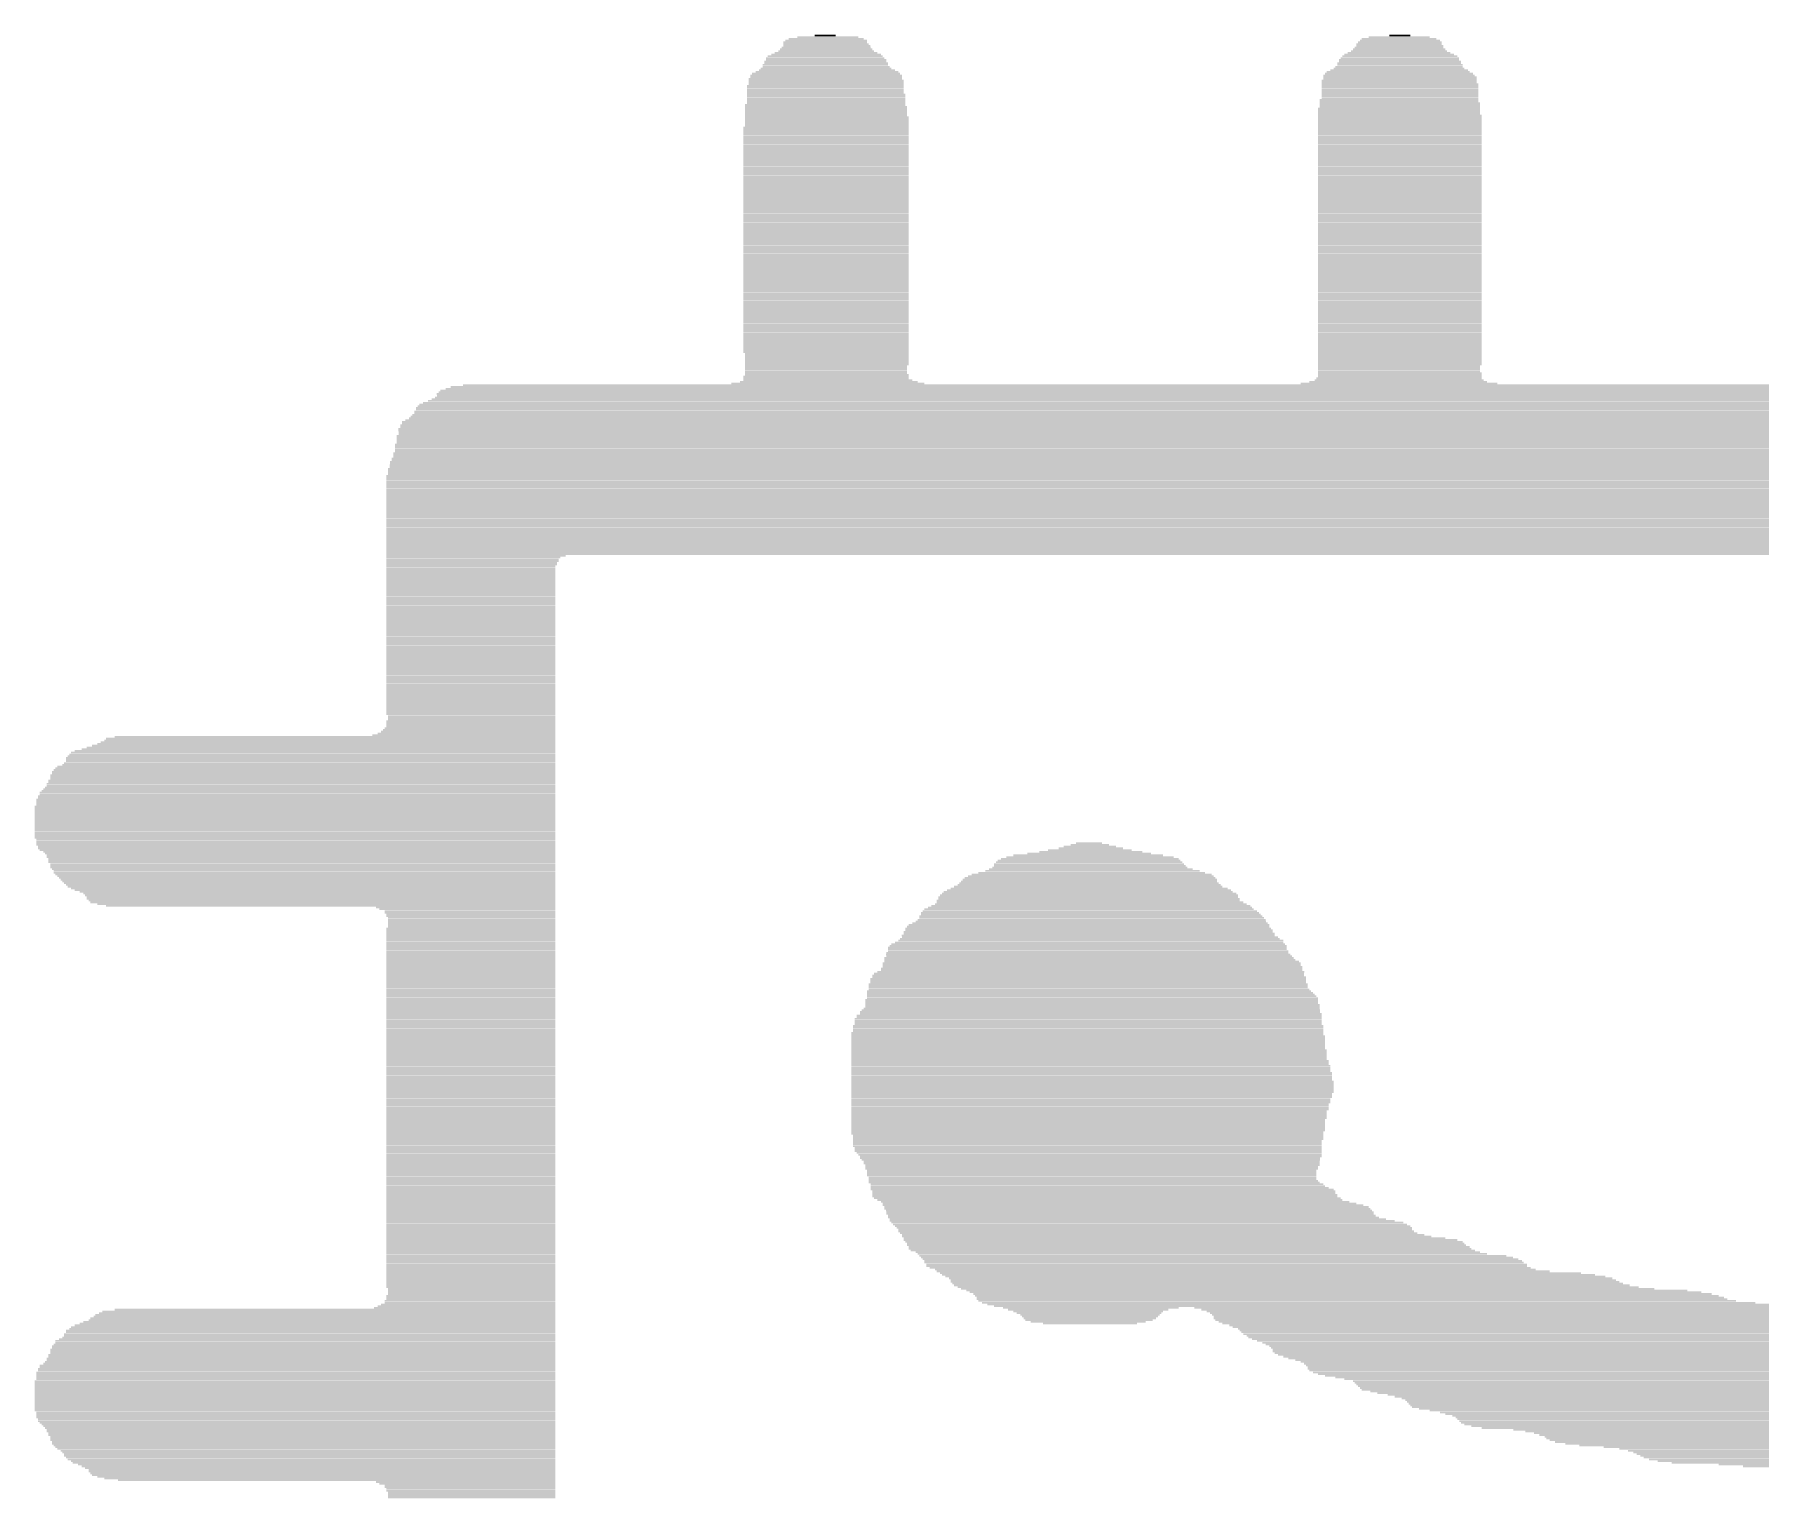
# Model space of a CAD drawing. Extents: x -10.8 to 30.8, y -20.2 to 41.7.
# Drawn here: x 20.263 to 22.78, y 27.327 to 29.463 of the extents above; entities that cross this region are included whole.
import ezdxf

# ---------------------------------------------------------------- set-up
doc = ezdxf.new("R2010")
doc.units = 0
doc.layers.add('21', color=253, linetype='CONTINUOUS')

# ---------------------------------------------------------------- blocks, each defined once
blk = doc.blocks.new('RECT')
blk.add_solid([(-0.5, -0.5), (0.5, -0.5), (-0.5, 0.5), (0.5, 0.5)])

msp = doc.modelspace()

# ---------------------------------------------------------------- block references
at = {"layer": '21', "yscale": 0.0025}
for p, xscale in [((21.416, 29.4513), 0.1219), ((21.4173, 29.4538), 0.1194), ((21.4173, 29.4564), 0.1092), ((21.4198, 29.4589), 0.0889), ((21.416, 29.4615), 0.0305), ((22.2542, 29.4513), 0.1219), ((22.2542, 29.4538), 0.1168), ((22.2529, 29.4564), 0.1092), ((22.2529, 29.4589), 0.0889), ((22.2542, 29.4615), 0.0305), ((21.416, 29.4284), 0.1727), ((21.4173, 29.4259), 0.1753), ((21.416, 29.431), 0.1676), ((21.4173, 29.4335), 0.16), ((21.4173, 29.4361), 0.1499), ((21.4173, 29.4386), 0.1397), ((21.4173, 29.4411), 0.1346), ((21.4173, 29.4437), 0.1295), ((21.4185, 29.4462), 0.127), ((21.4173, 29.4488), 0.1245), ((22.2529, 29.4259), 0.1753), ((22.2542, 29.4284), 0.1727), ((22.2542, 29.431), 0.1676), ((22.2529, 29.4335), 0.16), ((22.2529, 29.4361), 0.1499), ((22.2529, 29.4386), 0.1397), ((22.2529, 29.4411), 0.1346), ((22.2529, 29.4437), 0.1295), ((22.2529, 29.4488), 0.1245), ((22.2542, 29.4462), 0.127), ((21.4173, 29.403), 0.221), ((21.4173, 29.4005), 0.221), ((21.4173, 29.4056), 0.2159), ((21.4185, 29.4081), 0.2083), ((21.4185, 29.4107), 0.1981), ((21.4173, 29.4132), 0.1905), ((21.416, 29.4183), 0.1829), ((21.4173, 29.4157), 0.1854), ((21.416, 29.4234), 0.1778), ((21.4173, 29.4208), 0.1803), ((22.2529, 29.403), 0.221), ((22.2542, 29.4005), 0.2235), ((22.2529, 29.4056), 0.2159), ((22.2517, 29.4081), 0.2083), ((22.2529, 29.4107), 0.2007), ((22.2529, 29.4132), 0.1905), ((22.2529, 29.4157), 0.1854), ((22.2529, 29.4208), 0.1803), ((22.2542, 29.4183), 0.1829), ((22.2542, 29.4234), 0.1778), ((21.416, 29.3878), 0.2286), ((21.416, 29.3853), 0.2286), ((21.416, 29.3827), 0.2286), ((21.416, 29.3802), 0.2286), ((21.416, 29.3776), 0.2286), ((21.4173, 29.3751), 0.2311), ((21.416, 29.398), 0.2235), ((21.4173, 29.3954), 0.2261), ((21.4173, 29.3929), 0.2261), ((21.4173, 29.3903), 0.2261), ((22.2529, 29.3954), 0.2261), ((22.2529, 29.3929), 0.2261), ((22.2542, 29.3903), 0.2286), ((22.2542, 29.3878), 0.2286), ((22.2542, 29.3853), 0.2286), ((22.2542, 29.3827), 0.2286), ((22.2542, 29.3802), 0.2286), ((22.2542, 29.3776), 0.2286), ((22.2542, 29.3751), 0.2286), ((22.2542, 29.398), 0.2235), ((21.416, 29.3599), 0.2337), ((21.4173, 29.3573), 0.2362), ((21.4173, 29.3548), 0.2362), ((21.4173, 29.3522), 0.2362), ((21.4173, 29.3497), 0.2362), ((21.4173, 29.3726), 0.2311), ((21.4173, 29.37), 0.2311), ((21.4173, 29.3675), 0.2311), ((21.4173, 29.3649), 0.2311), ((21.4173, 29.3624), 0.2311), ((22.2529, 29.3548), 0.2362), ((22.2529, 29.3522), 0.2362), ((22.2529, 29.3497), 0.2362), ((22.2529, 29.3675), 0.2311), ((22.2529, 29.3649), 0.2311), ((22.2542, 29.3624), 0.2337), ((22.2542, 29.3599), 0.2337), ((22.2542, 29.3573), 0.2337), ((22.2542, 29.3726), 0.2286), ((22.2542, 29.37), 0.2286), ((21.4173, 29.3268), 0.2413), ((21.4173, 29.3243), 0.2413), ((21.4185, 29.3421), 0.2388), ((21.4185, 29.3395), 0.2388), ((21.4185, 29.337), 0.2388), ((21.4185, 29.3345), 0.2388), ((21.4185, 29.3319), 0.2388), ((21.4185, 29.3294), 0.2388), ((21.4173, 29.3472), 0.2362), ((21.4173, 29.3446), 0.2362), ((22.2529, 29.3472), 0.2362), ((22.2542, 29.3446), 0.2388), ((22.2542, 29.3421), 0.2388), ((22.2542, 29.3395), 0.2388), ((22.2542, 29.337), 0.2388), ((22.2542, 29.3345), 0.2388), ((22.2542, 29.3319), 0.2388), ((22.2542, 29.3294), 0.2388), ((22.2542, 29.3268), 0.2388), ((22.2542, 29.3243), 0.2388), ((21.4173, 29.3218), 0.2413), ((21.4173, 29.3192), 0.2413), ((21.4173, 29.3167), 0.2413), ((21.4173, 29.3141), 0.2413), ((21.4173, 29.3116), 0.2413), ((21.4173, 29.3091), 0.2413), ((21.4173, 29.3065), 0.2413), ((21.4173, 29.304), 0.2413), ((21.4173, 29.3014), 0.2413), ((21.4173, 29.2989), 0.2413), ((22.2542, 29.3218), 0.2388), ((22.2542, 29.3192), 0.2388), ((22.2542, 29.3167), 0.2388), ((22.2542, 29.3141), 0.2388), ((22.2542, 29.3116), 0.2388), ((22.2542, 29.3091), 0.2388), ((22.2542, 29.3065), 0.2388), ((22.2542, 29.304), 0.2388), ((22.2542, 29.3014), 0.2388), ((22.2542, 29.2989), 0.2388), ((21.4173, 29.2964), 0.2413), ((21.4173, 29.2938), 0.2413), ((21.4173, 29.2913), 0.2413), ((21.4173, 29.2887), 0.2413), ((21.4173, 29.2862), 0.2413), ((21.4173, 29.2837), 0.2413), ((21.4173, 29.2811), 0.2413), ((21.4173, 29.2786), 0.2413), ((21.4173, 29.276), 0.2413), ((21.4173, 29.2735), 0.2413), ((22.2542, 29.2964), 0.2388), ((22.2542, 29.2938), 0.2388), ((22.2542, 29.2913), 0.2388), ((22.2542, 29.2887), 0.2388), ((22.2542, 29.2862), 0.2388), ((22.2542, 29.2837), 0.2388), ((22.2542, 29.2811), 0.2388), ((22.2542, 29.2786), 0.2388), ((22.2542, 29.276), 0.2388), ((22.2542, 29.2735), 0.2388), ((21.4173, 29.271), 0.2413), ((21.4173, 29.2684), 0.2413), ((21.4173, 29.2659), 0.2413), ((21.4173, 29.2633), 0.2413), ((21.4173, 29.2608), 0.2413), ((21.4173, 29.2583), 0.2413), ((21.4173, 29.2557), 0.2413), ((21.4173, 29.2532), 0.2413), ((21.4173, 29.2506), 0.2413), ((21.4173, 29.2481), 0.2413), ((22.2542, 29.271), 0.2388), ((22.2542, 29.2684), 0.2388), ((22.2542, 29.2659), 0.2388), ((22.2542, 29.2633), 0.2388), ((22.2542, 29.2608), 0.2388), ((22.2542, 29.2583), 0.2388), ((22.2542, 29.2557), 0.2388), ((22.2542, 29.2532), 0.2388), ((22.2542, 29.2506), 0.2388), ((22.2542, 29.2481), 0.2388), ((21.4173, 29.2456), 0.2413), ((21.4173, 29.243), 0.2413), ((21.4173, 29.2405), 0.2413), ((21.4173, 29.2379), 0.2413), ((21.4173, 29.2354), 0.2413), ((21.4173, 29.2329), 0.2413), ((21.4173, 29.2303), 0.2413), ((21.4173, 29.2278), 0.2413), ((21.4173, 29.2252), 0.2413), ((22.2542, 29.2456), 0.2388), ((22.2542, 29.243), 0.2388), ((22.2542, 29.2405), 0.2388), ((22.2542, 29.2379), 0.2388), ((22.2542, 29.2354), 0.2388), ((22.2542, 29.2329), 0.2388), ((22.2542, 29.2303), 0.2388), ((22.2542, 29.2278), 0.2388), ((22.2542, 29.2252), 0.2388), ((21.4173, 29.2227), 0.2413), ((21.4173, 29.2202), 0.2413), ((21.4173, 29.2176), 0.2413), ((21.4173, 29.2151), 0.2413), ((21.4173, 29.2125), 0.2413), ((21.4173, 29.21), 0.2413), ((21.4173, 29.2075), 0.2413), ((21.4173, 29.2049), 0.2413), ((21.4173, 29.2024), 0.2413), ((21.4173, 29.1998), 0.2413), ((22.2542, 29.2227), 0.2388), ((22.2542, 29.2202), 0.2388), ((22.2542, 29.2176), 0.2388), ((22.2542, 29.2151), 0.2388), ((22.2542, 29.2125), 0.2388), ((22.2542, 29.21), 0.2388), ((22.2542, 29.2075), 0.2388), ((22.2542, 29.2049), 0.2388), ((22.2542, 29.2024), 0.2388), ((22.2542, 29.1998), 0.2388), ((21.4173, 29.1973), 0.2413), ((21.4173, 29.1948), 0.2413), ((21.4173, 29.1922), 0.2413), ((21.4173, 29.1897), 0.2413), ((21.4173, 29.1871), 0.2413), ((21.4173, 29.1846), 0.2413), ((21.4173, 29.1821), 0.2413), ((21.4173, 29.1795), 0.2413), ((21.4173, 29.177), 0.2413), ((21.4173, 29.1744), 0.2413), ((22.2542, 29.1973), 0.2388), ((22.2542, 29.1948), 0.2388), ((22.2542, 29.1922), 0.2388), ((22.2542, 29.1897), 0.2388), ((22.2542, 29.1871), 0.2388), ((22.2542, 29.1846), 0.2388), ((22.2542, 29.1821), 0.2388), ((22.2542, 29.1795), 0.2388), ((22.2542, 29.177), 0.2388), ((22.2542, 29.1744), 0.2388), ((21.4173, 29.1719), 0.2413), ((21.4173, 29.1694), 0.2413), ((21.4173, 29.1668), 0.2413), ((21.4173, 29.1643), 0.2413), ((21.4173, 29.1617), 0.2413), ((21.4173, 29.1592), 0.2413), ((21.4173, 29.1567), 0.2413), ((21.4173, 29.1541), 0.2413), ((21.4173, 29.1516), 0.2413), ((21.4173, 29.149), 0.2413), ((22.2542, 29.1719), 0.2388), ((22.2542, 29.1694), 0.2388), ((22.2542, 29.1668), 0.2388), ((22.2542, 29.1643), 0.2388), ((22.2542, 29.1617), 0.2388), ((22.2542, 29.1592), 0.2388), ((22.2542, 29.1567), 0.2388), ((22.2542, 29.1541), 0.2388), ((22.2542, 29.1516), 0.2388), ((22.2542, 29.149), 0.2388), ((21.4173, 29.1465), 0.2413), ((21.4173, 29.144), 0.2413), ((21.4173, 29.1414), 0.2413), ((21.4173, 29.1389), 0.2413), ((21.4173, 29.1363), 0.2413), ((21.4173, 29.1338), 0.2413), ((21.4173, 29.1313), 0.2413), ((21.4173, 29.1287), 0.2413), ((21.4173, 29.1262), 0.2413), ((21.4173, 29.1236), 0.2413), ((22.2542, 29.1465), 0.2388), ((22.2542, 29.144), 0.2388), ((22.2542, 29.1414), 0.2388), ((22.2542, 29.1389), 0.2388), ((22.2542, 29.1363), 0.2388), ((22.2542, 29.1338), 0.2388), ((22.2542, 29.1313), 0.2388), ((22.2542, 29.1287), 0.2388), ((22.2542, 29.1262), 0.2388), ((22.2542, 29.1236), 0.2388), ((21.4173, 29.1211), 0.2413), ((21.4173, 29.1186), 0.2413), ((21.4173, 29.116), 0.2413), ((21.4173, 29.1135), 0.2413), ((21.4173, 29.1109), 0.2413), ((21.4173, 29.1084), 0.2413), ((21.4173, 29.1059), 0.2413), ((21.4173, 29.1033), 0.2413), ((21.4173, 29.1008), 0.2413), ((21.4173, 29.0982), 0.2413), ((22.2542, 29.1211), 0.2388), ((22.2542, 29.1186), 0.2388), ((22.2542, 29.116), 0.2388), ((22.2542, 29.1135), 0.2388), ((22.2542, 29.1109), 0.2388), ((22.2542, 29.1084), 0.2388), ((22.2542, 29.1059), 0.2388), ((22.2542, 29.1033), 0.2388), ((22.2542, 29.1008), 0.2388), ((22.2542, 29.0982), 0.2388), ((21.4173, 29.0957), 0.2413), ((21.4173, 29.0932), 0.2413), ((21.4173, 29.0906), 0.2413), ((21.4173, 29.0881), 0.2413), ((21.4173, 29.0855), 0.2413), ((21.4173, 29.083), 0.2413), ((21.4173, 29.0805), 0.2413), ((21.4173, 29.0779), 0.2413), ((21.4173, 29.0754), 0.2413), ((21.4173, 29.0728), 0.2413), ((22.2542, 29.0957), 0.2388), ((22.2542, 29.0932), 0.2388), ((22.2542, 29.0906), 0.2388), ((22.2542, 29.0881), 0.2388), ((22.2542, 29.0855), 0.2388), ((22.2542, 29.083), 0.2388), ((22.2542, 29.0805), 0.2388), ((22.2542, 29.0779), 0.2388), ((22.2542, 29.0754), 0.2388), ((22.2542, 29.0728), 0.2388), ((21.4173, 29.0703), 0.2413), ((21.4173, 29.0678), 0.2413), ((21.4173, 29.0652), 0.2413), ((21.4173, 29.0627), 0.2413), ((21.4173, 29.0601), 0.2413), ((21.4173, 29.0576), 0.2413), ((21.4173, 29.0551), 0.2413), ((21.4173, 29.0525), 0.2413), ((21.4173, 29.05), 0.2413), ((21.4173, 29.0474), 0.2413), ((22.2542, 29.0703), 0.2388), ((22.2542, 29.0678), 0.2388), ((22.2542, 29.0652), 0.2388), ((22.2542, 29.0627), 0.2388), ((22.2542, 29.0601), 0.2388), ((22.2542, 29.0576), 0.2388), ((22.2542, 29.0551), 0.2388), ((22.2542, 29.0525), 0.2388), ((22.2542, 29.05), 0.2388), ((22.2542, 29.0474), 0.2388), ((21.4173, 29.0449), 0.2413), ((21.4173, 29.0424), 0.2413), ((21.4173, 29.0398), 0.2413), ((21.4173, 29.0373), 0.2413), ((21.4173, 29.0347), 0.2413), ((21.4173, 29.0322), 0.2413), ((21.4173, 29.0297), 0.2413), ((21.4173, 29.0271), 0.2413), ((21.4173, 29.0246), 0.2413), ((21.4173, 29.022), 0.2413), ((22.2542, 29.0449), 0.2388), ((22.2542, 29.0424), 0.2388), ((22.2542, 29.0398), 0.2388), ((22.2542, 29.0373), 0.2388), ((22.2542, 29.0347), 0.2388), ((22.2542, 29.0322), 0.2388), ((22.2542, 29.0297), 0.2388), ((22.2542, 29.0271), 0.2388), ((22.2542, 29.0246), 0.2388), ((22.2542, 29.022), 0.2388), ((21.4173, 29.0195), 0.2413), ((21.4173, 29.017), 0.2413), ((21.4173, 29.0144), 0.2413), ((21.4173, 29.0119), 0.2413), ((21.4173, 29.0093), 0.2413), ((21.4173, 29.0068), 0.2413), ((21.4173, 29.0043), 0.2413), ((21.4173, 29.0017), 0.2413), ((21.4173, 28.9992), 0.2413), ((21.4185, 28.9966), 0.2388), ((22.2542, 29.0195), 0.2388), ((22.2542, 29.017), 0.2388), ((22.2542, 29.0144), 0.2388), ((22.2542, 29.0119), 0.2388), ((22.2542, 29.0093), 0.2388), ((22.2542, 29.0068), 0.2388), ((22.2542, 29.0043), 0.2388), ((22.2542, 29.0017), 0.2388), ((22.2542, 28.9992), 0.2388), ((22.2542, 28.9966), 0.2388), ((21.4185, 28.9941), 0.2388), ((21.4185, 28.9916), 0.2388), ((21.4185, 28.989), 0.2388), ((21.4185, 28.9865), 0.2388), ((21.4185, 28.9839), 0.2388), ((21.4185, 28.9814), 0.2388), ((21.4173, 28.9789), 0.2362), ((21.4173, 28.9763), 0.2362), ((21.4173, 28.9738), 0.2362), ((21.4173, 28.9712), 0.2362), ((22.2542, 28.9941), 0.2388), ((22.2542, 28.9916), 0.2388), ((22.2542, 28.989), 0.2388), ((22.2542, 28.9865), 0.2388), ((22.2542, 28.9839), 0.2388), ((22.2542, 28.9814), 0.2388), ((22.2529, 28.9789), 0.2362), ((22.2529, 28.9763), 0.2362), ((22.2529, 28.9738), 0.2362), ((22.2529, 28.9712), 0.2362), ((22.2529, 28.9484), 2.7661), ((22.2529, 28.9509), 2.7305), ((21.4198, 28.9535), 0.2819), ((21.4211, 28.956), 0.2591), ((21.4173, 28.9636), 0.2413), ((21.4173, 28.9611), 0.2413), ((21.4198, 28.9585), 0.2464), ((21.4185, 28.9662), 0.2388), ((21.4173, 28.9687), 0.2362), ((22.2529, 28.9535), 0.287), ((22.2517, 28.956), 0.2591), ((22.2529, 28.9585), 0.2464), ((22.2529, 28.9611), 0.2413), ((22.2542, 28.9687), 0.2388), ((22.2542, 28.9662), 0.2388), ((22.2542, 28.9636), 0.2388), ((22.2542, 28.923), 2.86), ((22.2542, 28.9255), 2.8499), ((22.2542, 28.9281), 2.8346), ((22.2542, 28.9306), 2.8245), ((22.2542, 28.9331), 2.8143), ((22.2529, 28.9382), 2.8067), ((22.2542, 28.9357), 2.8092), ((22.2529, 28.9408), 2.8016), ((22.2529, 28.9433), 2.7965), ((22.2542, 28.9458), 2.7838), ((22.2529, 28.8976), 2.9083), ((22.2529, 28.9001), 2.8981), ((22.2542, 28.9027), 2.8905), ((22.2529, 28.9052), 2.8829), ((22.2529, 28.9077), 2.8778), ((22.2529, 28.9128), 2.8727), ((22.2542, 28.9103), 2.8753), ((22.2529, 28.9179), 2.8677), ((22.2542, 28.9154), 2.8702), ((22.2542, 28.9204), 2.8651), ((22.2529, 28.8773), 2.9235), ((22.2529, 28.8747), 2.9235), ((22.2542, 28.8722), 2.9261), ((22.2529, 28.8874), 2.9185), ((22.2529, 28.8849), 2.9185), ((22.2542, 28.8823), 2.921), ((22.2542, 28.8798), 2.921), ((22.2542, 28.8925), 2.9159), ((22.2542, 28.89), 2.9159), ((22.2542, 28.895), 2.9108), ((22.2529, 28.8519), 2.9337), ((22.2529, 28.8493), 2.9337), ((22.2529, 28.8468), 2.9337), ((22.2529, 28.8646), 2.9286), ((22.2529, 28.862), 2.9286), ((22.2529, 28.8595), 2.9286), ((22.2529, 28.8569), 2.9286), ((22.2542, 28.8544), 2.9312), ((22.2542, 28.8696), 2.9261), ((22.2542, 28.8671), 2.9261), ((22.2529, 28.8214), 2.9489), ((22.2517, 28.829), 2.9464), ((22.2517, 28.8265), 2.9464), ((22.2517, 28.8239), 2.9464), ((22.2529, 28.8341), 2.9439), ((22.2529, 28.8315), 2.9439), ((22.2517, 28.8392), 2.9413), ((22.2517, 28.8366), 2.9413), ((22.2529, 28.8442), 2.9388), ((22.2529, 28.8417), 2.9388), ((22.2517, 28.8188), 2.9515), ((22.2517, 28.8163), 2.9515), ((22.2517, 28.8138), 2.9515), ((22.2517, 28.8112), 2.9515), ((22.2517, 28.8087), 2.9515), ((22.2517, 28.8061), 2.9515), ((22.2517, 28.8036), 2.9515), ((22.2517, 28.8011), 2.9515), ((22.2517, 28.7985), 2.9515), ((22.2517, 28.796), 2.9515), ((22.2517, 28.7934), 2.9515), ((22.2517, 28.7909), 2.9515), ((22.2517, 28.7884), 2.9515), ((22.2517, 28.7858), 2.9515), ((22.2517, 28.7833), 2.9515), ((22.2517, 28.7807), 2.9515), ((22.2517, 28.7782), 2.9515), ((22.2517, 28.7757), 2.9515), ((22.2517, 28.7731), 2.9515), ((22.2517, 28.7706), 2.9515), ((22.2517, 28.768), 2.9515), ((22.2517, 28.7655), 2.9515), ((22.2517, 28.763), 2.9515), ((22.2517, 28.7604), 2.9515), ((22.2517, 28.7579), 2.9515), ((22.2517, 28.7553), 2.9515), ((22.2517, 28.7528), 2.9515), ((22.2517, 28.7503), 2.9515), ((22.2517, 28.7477), 2.9515), ((22.2517, 28.7452), 2.9515), ((22.2517, 28.7426), 2.9515), ((22.2517, 28.7401), 2.9515), ((22.2517, 28.7376), 2.9515), ((22.2517, 28.735), 2.9515), ((22.2517, 28.7325), 2.9515), ((22.2517, 28.7299), 2.9515), ((22.2517, 28.7274), 2.9515), ((22.2517, 28.7249), 2.9515), ((22.2517, 28.7223), 2.9515), ((22.2517, 28.7198), 2.9515), ((22.2517, 28.7172), 2.9515), ((22.2517, 28.7147), 2.9515), ((22.2517, 28.7122), 2.9515), ((22.2517, 28.7096), 2.9515), ((22.2517, 28.7071), 2.9515), ((22.2517, 28.7045), 2.9515), ((20.9067, 28.702), 0.2616), ((20.9029, 28.6995), 0.254), ((20.9017, 28.6969), 0.2515), ((20.9017, 28.6944), 0.2515), ((20.8991, 28.6868), 0.2464), ((20.8991, 28.6842), 0.2464), ((20.8991, 28.6817), 0.2464), ((20.8991, 28.6791), 0.2464), ((20.8991, 28.6766), 0.2464), ((20.8991, 28.6741), 0.2464), ((20.8991, 28.6715), 0.2464), ((20.9004, 28.6918), 0.2489), ((20.9004, 28.6893), 0.2489), ((20.8991, 28.669), 0.2464), ((20.8991, 28.6664), 0.2464), ((20.8991, 28.6639), 0.2464), ((20.8991, 28.6614), 0.2464), ((20.8991, 28.6588), 0.2464), ((20.8991, 28.6563), 0.2464), ((20.8991, 28.6537), 0.2464), ((20.8991, 28.6512), 0.2464), ((20.8991, 28.6487), 0.2464), ((20.8991, 28.6461), 0.2464), ((20.8991, 28.6436), 0.2464), ((20.8991, 28.641), 0.2464), ((20.8991, 28.6385), 0.2464), ((20.8991, 28.636), 0.2464), ((20.8991, 28.6334), 0.2464), ((20.8991, 28.6309), 0.2464), ((20.8991, 28.6283), 0.2464), ((20.8991, 28.6258), 0.2464), ((20.8991, 28.6233), 0.2464), ((20.8991, 28.6207), 0.2464), ((20.8991, 28.6182), 0.2464), ((20.8991, 28.6156), 0.2464), ((20.8991, 28.6131), 0.2464), ((20.8991, 28.6106), 0.2464), ((20.8991, 28.608), 0.2464), ((20.8991, 28.6055), 0.2464), ((20.8991, 28.6029), 0.2464), ((20.8991, 28.6004), 0.2464), ((20.8991, 28.5979), 0.2464), ((20.8991, 28.5953), 0.2464), ((20.8991, 28.5928), 0.2464), ((20.8991, 28.5902), 0.2464), ((20.8991, 28.5877), 0.2464), ((20.8991, 28.5852), 0.2464), ((20.8991, 28.5826), 0.2464), ((20.8991, 28.5801), 0.2464), ((20.8991, 28.5775), 0.2464), ((20.8991, 28.575), 0.2464), ((20.8991, 28.5725), 0.2464), ((20.8991, 28.5699), 0.2464), ((20.8991, 28.5674), 0.2464), ((20.8991, 28.5648), 0.2464), ((20.8991, 28.5623), 0.2464), ((20.8991, 28.5598), 0.2464), ((20.8991, 28.5572), 0.2464), ((20.8991, 28.5547), 0.2464), ((20.8991, 28.5521), 0.2464), ((20.8991, 28.5496), 0.2464), ((20.8991, 28.5471), 0.2464), ((20.8991, 28.5445), 0.2464), ((20.8991, 28.542), 0.2464), ((20.8991, 28.5394), 0.2464), ((20.8991, 28.5369), 0.2464), ((20.8991, 28.5344), 0.2464), ((20.8991, 28.5318), 0.2464), ((20.8991, 28.5293), 0.2464), ((20.8991, 28.5267), 0.2464), ((20.8991, 28.5242), 0.2464), ((20.8991, 28.5217), 0.2464), ((20.8991, 28.5191), 0.2464), ((20.8991, 28.5166), 0.2464), ((20.8991, 28.514), 0.2464), ((20.8991, 28.5115), 0.2464), ((20.8991, 28.509), 0.2464), ((20.8991, 28.5064), 0.2464), ((20.8991, 28.5039), 0.2464), ((20.8991, 28.5013), 0.2464), ((20.8991, 28.4988), 0.2464), ((20.8991, 28.4963), 0.2464), ((20.8991, 28.4937), 0.2464), ((20.8991, 28.4912), 0.2464), ((20.8991, 28.4886), 0.2464), ((20.8991, 28.4861), 0.2464), ((20.8991, 28.4836), 0.2464), ((20.8991, 28.481), 0.2464), ((20.8991, 28.4785), 0.2464), ((20.8991, 28.4759), 0.2464), ((20.8991, 28.4734), 0.2464), ((20.8991, 28.4709), 0.2464), ((20.9004, 28.4683), 0.2438), ((20.8928, 28.4429), 0.2591), ((20.8953, 28.4455), 0.254), ((20.8966, 28.448), 0.2515), ((20.8979, 28.4505), 0.2489), ((20.8991, 28.4607), 0.2464), ((20.8991, 28.4582), 0.2464), ((20.8991, 28.4556), 0.2464), ((20.8991, 28.4531), 0.2464), ((20.9004, 28.4658), 0.2438), ((20.9004, 28.4632), 0.2438), ((20.6718, 28.4175), 0.701), ((20.6769, 28.4201), 0.6909), ((20.6807, 28.4226), 0.6833), ((20.6845, 28.4251), 0.6756), ((20.6883, 28.4277), 0.668), ((20.6908, 28.4302), 0.6629), ((20.6934, 28.4328), 0.6579), ((20.6946, 28.4353), 0.6553), ((20.701, 28.4378), 0.6426), ((20.889, 28.4404), 0.2667), ((20.6591, 28.3947), 0.7264), ((20.6629, 28.3972), 0.7188), ((20.6642, 28.3997), 0.7163), ((20.6654, 28.4074), 0.7137), ((20.6654, 28.4048), 0.7137), ((20.6654, 28.4023), 0.7137), ((20.6667, 28.4099), 0.7112), ((20.668, 28.4124), 0.7087), ((20.6693, 28.415), 0.7061), ((20.6515, 28.3693), 0.7417), ((20.6527, 28.3743), 0.7391), ((20.6527, 28.3718), 0.7391), ((20.654, 28.382), 0.7366), ((20.654, 28.3794), 0.7366), ((20.654, 28.3769), 0.7366), ((20.6553, 28.387), 0.7341), ((20.6553, 28.3845), 0.7341), ((20.6565, 28.3896), 0.7315), ((20.6578, 28.3921), 0.729), ((20.6439, 28.3464), 0.7569), ((20.6439, 28.3439), 0.7569), ((20.6451, 28.3515), 0.7544), ((20.6451, 28.3489), 0.7544), ((20.6464, 28.3566), 0.7518), ((20.6464, 28.354), 0.7518), ((20.6477, 28.3591), 0.7493), ((20.6489, 28.3616), 0.7468), ((20.6502, 28.3642), 0.7442), ((20.6515, 28.3667), 0.7417), ((20.6426, 28.3362), 0.7595), ((20.6426, 28.3337), 0.7595), ((20.6426, 28.3312), 0.7595), ((20.6426, 28.3286), 0.7595), ((20.6426, 28.3261), 0.7595), ((20.6426, 28.3235), 0.7595), ((20.6426, 28.321), 0.7595), ((20.6426, 28.3185), 0.7595), ((20.6439, 28.3413), 0.7569), ((20.6439, 28.3388), 0.7569), ((20.6426, 28.3159), 0.7595), ((20.6426, 28.3134), 0.7595), ((20.6426, 28.3108), 0.7595), ((20.6426, 28.3083), 0.7595), ((20.6426, 28.3058), 0.7595), ((20.6426, 28.3032), 0.7595), ((20.6426, 28.3007), 0.7595), ((20.6426, 28.2981), 0.7595), ((20.6426, 28.2956), 0.7595), ((20.6426, 28.2931), 0.7595), ((20.6426, 28.2905), 0.7595), ((20.6439, 28.288), 0.7569), ((20.6439, 28.2854), 0.7569), ((20.6439, 28.2829), 0.7569), ((20.6439, 28.2804), 0.7569), ((20.6451, 28.2778), 0.7544), ((20.6451, 28.2753), 0.7544), ((20.6464, 28.2727), 0.7518), ((20.6489, 28.2702), 0.7468), ((20.6502, 28.2677), 0.7442), ((21.8008, 28.2677), 0.1803), ((21.8034, 28.2702), 0.1499), ((21.8021, 28.2727), 0.1219), ((21.8034, 28.2753), 0.094), ((21.8021, 28.2778), 0.0762), ((21.8021, 28.2804), 0.0559), ((21.8008, 28.2829), 0.0381), ((20.6515, 28.2651), 0.7417), ((20.6515, 28.2626), 0.7417), ((20.6527, 28.26), 0.7391), ((20.6527, 28.2575), 0.7391), ((20.6527, 28.255), 0.7391), ((20.654, 28.2524), 0.7366), ((20.654, 28.2499), 0.7366), ((20.654, 28.2473), 0.7366), ((20.6553, 28.2448), 0.7341), ((20.6565, 28.2423), 0.7315), ((21.8059, 28.2423), 0.3124), ((21.8034, 28.2448), 0.2972), ((21.8021, 28.2473), 0.2845), ((21.8008, 28.2524), 0.2769), ((21.8021, 28.2499), 0.2794), ((21.8008, 28.255), 0.2718), ((21.8008, 28.2575), 0.2667), ((21.8021, 28.26), 0.2591), ((21.8021, 28.2626), 0.2438), ((21.7995, 28.2651), 0.2184), ((20.6565, 28.2397), 0.7315), ((20.6578, 28.2372), 0.729), ((20.6591, 28.2346), 0.7264), ((20.6604, 28.2321), 0.7239), ((20.6616, 28.2296), 0.7214), ((20.6629, 28.227), 0.7188), ((20.6642, 28.2245), 0.7163), ((20.6654, 28.2219), 0.7137), ((20.6667, 28.2194), 0.7112), ((20.6693, 28.2169), 0.7061), ((21.8008, 28.2169), 0.4039), ((21.7995, 28.2194), 0.3912), ((21.8008, 28.2219), 0.3835), ((21.8008, 28.2245), 0.3785), ((21.8008, 28.227), 0.3734), ((21.8021, 28.2296), 0.3708), ((21.8021, 28.2321), 0.3658), ((21.8034, 28.2346), 0.3581), ((21.8046, 28.2372), 0.3505), ((21.8046, 28.2397), 0.3302), ((20.6718, 28.2143), 0.701), ((20.6756, 28.2118), 0.6934), ((20.6781, 28.2092), 0.6883), ((20.6794, 28.2067), 0.6858), ((20.6807, 28.2042), 0.6833), ((20.6807, 28.2016), 0.6833), ((20.682, 28.1991), 0.6807), ((20.6832, 28.1965), 0.6782), ((20.6883, 28.194), 0.668), ((20.6946, 28.1915), 0.6553), ((21.8034, 28.1915), 0.4648), ((21.8034, 28.194), 0.4547), ((21.7995, 28.1991), 0.442), ((21.8021, 28.1965), 0.447), ((21.7995, 28.2042), 0.4369), ((21.8008, 28.2016), 0.4394), ((21.8008, 28.2067), 0.4343), ((21.8008, 28.2092), 0.4293), ((21.7995, 28.2118), 0.4216), ((21.8008, 28.2143), 0.414), ((20.8915, 28.1889), 0.2616), ((20.894, 28.1864), 0.2565), ((20.8979, 28.1838), 0.2489), ((20.8979, 28.1813), 0.2489), ((20.8991, 28.1788), 0.2464), ((20.8991, 28.1762), 0.2464), ((20.9004, 28.1737), 0.2438), ((20.9004, 28.1711), 0.2438), ((20.9004, 28.1686), 0.2438), ((20.9004, 28.1661), 0.2438), ((21.8021, 28.1661), 0.5182), ((21.8034, 28.1686), 0.5105), ((21.8046, 28.1711), 0.508), ((21.8034, 28.1762), 0.5004), ((21.8046, 28.1737), 0.5029), ((21.8021, 28.1813), 0.4928), ((21.8034, 28.1788), 0.4953), ((21.8021, 28.1838), 0.4877), ((21.8008, 28.1864), 0.4801), ((21.8021, 28.1889), 0.4724), ((20.8991, 28.1584), 0.2464), ((20.8991, 28.1559), 0.2464), ((20.8991, 28.1534), 0.2464), ((20.8991, 28.1508), 0.2464), ((20.8991, 28.1483), 0.2464), ((20.8991, 28.1457), 0.2464), ((20.8991, 28.1432), 0.2464), ((20.8991, 28.1407), 0.2464), ((20.9004, 28.1635), 0.2438), ((20.9004, 28.161), 0.2438), ((21.8034, 28.1407), 0.5613), ((21.8021, 28.1432), 0.5537), ((21.7995, 28.1483), 0.5436), ((21.8021, 28.1457), 0.5486), ((21.7995, 28.1534), 0.5385), ((21.8008, 28.1508), 0.541), ((21.7995, 28.1584), 0.5334), ((21.8008, 28.1559), 0.5359), ((21.7995, 28.161), 0.5283), ((21.8008, 28.1635), 0.5258), ((20.8991, 28.1381), 0.2464), ((20.8991, 28.1356), 0.2464), ((20.8991, 28.133), 0.2464), ((20.8991, 28.1305), 0.2464), ((20.8991, 28.128), 0.2464), ((20.8991, 28.1254), 0.2464), ((20.8991, 28.1229), 0.2464), ((20.8991, 28.1203), 0.2464), ((20.8991, 28.1178), 0.2464), ((21.7995, 28.1203), 0.5893), ((21.8008, 28.1178), 0.5918), ((21.7983, 28.1229), 0.5867), ((21.7995, 28.1254), 0.5842), ((21.7983, 28.1305), 0.5817), ((21.7983, 28.128), 0.5817), ((21.7995, 28.133), 0.5791), ((21.7995, 28.1356), 0.574), ((21.8008, 28.1381), 0.5664), ((20.8991, 28.1153), 0.2464), ((20.8991, 28.1127), 0.2464), ((20.8991, 28.1102), 0.2464), ((20.8991, 28.1076), 0.2464), ((20.8991, 28.1051), 0.2464), ((20.8991, 28.1026), 0.2464), ((20.8991, 28.1), 0.2464), ((20.8991, 28.0975), 0.2464), ((20.8991, 28.0949), 0.2464), ((20.8991, 28.0924), 0.2464), ((21.8008, 28.0924), 0.6274), ((21.8034, 28.0949), 0.6223), ((21.8046, 28.1), 0.6147), ((21.8046, 28.0975), 0.6147), ((21.8046, 28.1076), 0.6096), ((21.8046, 28.1051), 0.6096), ((21.8059, 28.1026), 0.6121), ((21.8008, 28.1153), 0.5969), ((21.8046, 28.1102), 0.6045), ((21.8021, 28.1127), 0.5994), ((20.8991, 28.0899), 0.2464), ((20.8991, 28.0873), 0.2464), ((20.8991, 28.0848), 0.2464), ((20.8991, 28.0822), 0.2464), ((20.8991, 28.0797), 0.2464), ((20.8991, 28.0772), 0.2464), ((20.8991, 28.0746), 0.2464), ((20.8991, 28.0721), 0.2464), ((20.8991, 28.0695), 0.2464), ((20.8991, 28.067), 0.2464), ((21.8008, 28.067), 0.6477), ((21.7995, 28.0772), 0.6401), ((21.7995, 28.0746), 0.6401), ((21.7995, 28.0721), 0.6401), ((21.8008, 28.0695), 0.6426), ((21.7995, 28.0848), 0.635), ((21.7995, 28.0822), 0.635), ((21.7995, 28.0797), 0.635), ((21.7995, 28.0899), 0.6299), ((21.8008, 28.0873), 0.6325), ((20.8991, 28.0645), 0.2464), ((20.8991, 28.0619), 0.2464), ((20.8991, 28.0594), 0.2464), ((20.8991, 28.0568), 0.2464), ((20.8991, 28.0543), 0.2464), ((20.8991, 28.0518), 0.2464), ((20.8991, 28.0492), 0.2464), ((20.8991, 28.0467), 0.2464), ((20.8991, 28.0441), 0.2464), ((20.8991, 28.0416), 0.2464), ((21.8046, 28.0416), 0.6655), ((21.8046, 28.0543), 0.6604), ((21.8046, 28.0518), 0.6604), ((21.8046, 28.0492), 0.6604), ((21.8059, 28.0467), 0.6629), ((21.8059, 28.0441), 0.6629), ((21.8021, 28.0645), 0.6502), ((21.8034, 28.0619), 0.6528), ((21.8046, 28.0594), 0.6553), ((21.8059, 28.0568), 0.6579), ((20.8991, 28.0391), 0.2464), ((20.8991, 28.0365), 0.2464), ((20.8991, 28.034), 0.2464), ((20.8991, 28.0314), 0.2464), ((20.8991, 28.0289), 0.2464), ((20.8991, 28.0264), 0.2464), ((20.8991, 28.0238), 0.2464), ((20.8991, 28.0213), 0.2464), ((20.8991, 28.0187), 0.2464), ((20.8991, 28.0162), 0.2464), ((21.7995, 28.0162), 0.6858), ((21.7995, 28.0264), 0.6807), ((21.7995, 28.0238), 0.6807), ((21.7995, 28.0213), 0.6807), ((21.7995, 28.0187), 0.6807), ((21.8008, 28.0314), 0.6782), ((21.8008, 28.0289), 0.6782), ((21.8021, 28.0365), 0.6706), ((21.8034, 28.034), 0.6731), ((21.8034, 28.0391), 0.668), ((20.8991, 28.0137), 0.2464), ((20.8991, 28.0111), 0.2464), ((20.8991, 28.0086), 0.2464), ((20.8991, 28.006), 0.2464), ((20.8991, 28.0035), 0.2464), ((20.8991, 28.001), 0.2464), ((20.8991, 27.9984), 0.2464), ((20.8991, 27.9959), 0.2464), ((20.8991, 27.9933), 0.2464), ((20.8991, 27.9908), 0.2464), ((21.7995, 28.001), 0.6909), ((21.7995, 27.9984), 0.6909), ((21.7995, 27.9959), 0.6909), ((21.7995, 27.9933), 0.6909), ((21.7995, 27.9908), 0.6909), ((21.7983, 28.006), 0.6883), ((21.7983, 28.0035), 0.6883), ((21.7995, 28.0137), 0.6858), ((21.7995, 28.0111), 0.6858), ((21.7995, 28.0086), 0.6858), ((20.8991, 27.9883), 0.2464), ((20.8991, 27.9857), 0.2464), ((20.8991, 27.9832), 0.2464), ((20.8991, 27.9806), 0.2464), ((20.8991, 27.9781), 0.2464), ((20.8991, 27.9756), 0.2464), ((20.8991, 27.973), 0.2464), ((20.8991, 27.9705), 0.2464), ((20.8991, 27.9679), 0.2464), ((20.8991, 27.9654), 0.2464), ((21.7995, 27.9883), 0.6909), ((21.7995, 27.9857), 0.6909), ((21.7995, 27.9832), 0.6909), ((21.8008, 27.9806), 0.6934), ((21.8008, 27.9781), 0.6934), ((21.8008, 27.9756), 0.6934), ((21.8008, 27.973), 0.6934), ((21.8008, 27.9705), 0.6934), ((21.8008, 27.9679), 0.6934), ((21.8021, 27.9654), 0.696), ((20.8991, 27.9629), 0.2464), ((20.8991, 27.9603), 0.2464), ((20.8991, 27.9578), 0.2464), ((20.8991, 27.9552), 0.2464), ((20.8991, 27.9527), 0.2464), ((20.8991, 27.9502), 0.2464), ((20.8991, 27.9476), 0.2464), ((20.8991, 27.9451), 0.2464), ((20.8991, 27.9425), 0.2464), ((20.8991, 27.94), 0.2464), ((21.8021, 27.9629), 0.696), ((21.8021, 27.9603), 0.696), ((21.8034, 27.9578), 0.6985), ((21.8034, 27.9552), 0.6985), ((21.8034, 27.9527), 0.6985), ((21.8034, 27.9502), 0.6985), ((21.8046, 27.9476), 0.701), ((21.8046, 27.9451), 0.701), ((21.8046, 27.9425), 0.701), ((21.8046, 27.94), 0.701), ((20.8991, 27.9375), 0.2464), ((20.8991, 27.9349), 0.2464), ((20.8991, 27.9324), 0.2464), ((20.8991, 27.9298), 0.2464), ((20.8991, 27.9273), 0.2464), ((20.8991, 27.9248), 0.2464), ((20.8991, 27.9222), 0.2464), ((20.8991, 27.9197), 0.2464), ((20.8991, 27.9171), 0.2464), ((20.8991, 27.9146), 0.2464), ((21.8046, 27.9375), 0.701), ((21.8059, 27.9349), 0.7036), ((21.8059, 27.9324), 0.7036), ((21.8059, 27.9298), 0.7036), ((21.8059, 27.9273), 0.7036), ((21.8059, 27.9248), 0.7036), ((21.8059, 27.9222), 0.7036), ((21.8059, 27.9197), 0.7036), ((21.8046, 27.9171), 0.701), ((21.8046, 27.9146), 0.701), ((20.8991, 27.9121), 0.2464), ((20.8991, 27.9095), 0.2464), ((20.8991, 27.907), 0.2464), ((20.8991, 27.9044), 0.2464), ((20.8991, 27.9019), 0.2464), ((20.8991, 27.8994), 0.2464), ((20.8991, 27.8968), 0.2464), ((20.8991, 27.8943), 0.2464), ((20.8991, 27.8917), 0.2464), ((20.8991, 27.8892), 0.2464), ((21.8046, 27.9121), 0.701), ((21.8034, 27.9095), 0.6985), ((21.8034, 27.907), 0.6985), ((21.8034, 27.9044), 0.6985), ((21.8021, 27.9019), 0.696), ((21.8021, 27.8994), 0.696), ((21.8021, 27.8968), 0.696), ((21.8021, 27.8943), 0.696), ((21.8008, 27.8917), 0.6934), ((21.8008, 27.8892), 0.6934), ((20.8991, 27.8867), 0.2464), ((20.8991, 27.8841), 0.2464), ((20.8991, 27.8816), 0.2464), ((20.8991, 27.879), 0.2464), ((20.8991, 27.8765), 0.2464), ((20.8991, 27.874), 0.2464), ((20.8991, 27.8714), 0.2464), ((20.8991, 27.8689), 0.2464), ((20.8991, 27.8663), 0.2464), ((20.8991, 27.8638), 0.2464), ((21.7995, 27.879), 0.6909), ((21.7995, 27.8765), 0.6909), ((21.7995, 27.874), 0.6909), ((21.7995, 27.8714), 0.6909), ((21.7995, 27.8689), 0.6909), ((21.7995, 27.8663), 0.6909), ((21.7995, 27.8638), 0.6909), ((21.8008, 27.8867), 0.6934), ((21.8008, 27.8841), 0.6934), ((21.8008, 27.8816), 0.6934), ((20.8991, 27.8613), 0.2464), ((20.8991, 27.8587), 0.2464), ((20.8991, 27.8562), 0.2464), ((20.8991, 27.8536), 0.2464), ((20.8991, 27.8511), 0.2464), ((20.8991, 27.8486), 0.2464), ((20.8991, 27.846), 0.2464), ((20.8991, 27.8435), 0.2464), ((20.8991, 27.8409), 0.2464), ((21.7983, 27.8613), 0.6883), ((21.7983, 27.8587), 0.6883), ((21.7995, 27.8562), 0.6858), ((21.7995, 27.8536), 0.6858), ((21.7995, 27.8511), 0.6858), ((21.7983, 27.8486), 0.6833), ((21.7983, 27.846), 0.6833), ((21.7983, 27.8435), 0.6833), ((21.7983, 27.8409), 0.6833), ((20.8991, 27.8384), 0.2464), ((20.8991, 27.8359), 0.2464), ((20.8991, 27.8333), 0.2464), ((20.8991, 27.8308), 0.2464), ((20.8991, 27.8282), 0.2464), ((20.8991, 27.8257), 0.2464), ((20.8991, 27.8232), 0.2464), ((20.8991, 27.8206), 0.2464), ((20.8991, 27.8181), 0.2464), ((20.8991, 27.8155), 0.2464), ((21.7995, 27.8384), 0.6807), ((21.7995, 27.8359), 0.6807), ((21.7995, 27.8333), 0.6807), ((21.8008, 27.8308), 0.6782), ((21.8021, 27.8282), 0.6756), ((21.8021, 27.8232), 0.6706), ((21.8034, 27.8257), 0.6731), ((21.8034, 27.8206), 0.668), ((21.8046, 27.8181), 0.6655), ((21.8046, 27.8155), 0.6655), ((20.8991, 27.813), 0.2464), ((20.8991, 27.8105), 0.2464), ((20.8991, 27.8079), 0.2464), ((20.8991, 27.8054), 0.2464), ((20.8991, 27.8028), 0.2464), ((20.8991, 27.8003), 0.2464), ((20.8991, 27.7978), 0.2464), ((20.8991, 27.7952), 0.2464), ((20.8991, 27.7927), 0.2464), ((20.8991, 27.7901), 0.2464), ((21.8046, 27.8105), 0.6604), ((21.8046, 27.8079), 0.6604), ((21.8059, 27.813), 0.6629), ((21.8046, 27.8054), 0.6553), ((21.8046, 27.8028), 0.6553), ((21.8046, 27.8003), 0.6553), ((21.8046, 27.7978), 0.6553), ((21.8059, 27.7952), 0.6528), ((21.8059, 27.7927), 0.6528), ((21.8072, 27.7901), 0.6553), ((20.8991, 27.7876), 0.2464), ((20.8991, 27.7851), 0.2464), ((20.8991, 27.7825), 0.2464), ((20.8991, 27.78), 0.2464), ((20.8991, 27.7774), 0.2464), ((20.8991, 27.7749), 0.2464), ((20.8991, 27.7724), 0.2464), ((20.8991, 27.7698), 0.2464), ((20.8991, 27.7673), 0.2464), ((20.8991, 27.7647), 0.2464), ((21.8084, 27.7876), 0.6579), ((21.8123, 27.7851), 0.6604), ((21.8135, 27.7825), 0.6629), ((21.8161, 27.78), 0.668), ((21.8199, 27.7774), 0.6756), ((21.8224, 27.7749), 0.6756), ((21.8224, 27.7724), 0.6756), ((21.8237, 27.7698), 0.6782), ((21.8237, 27.7673), 0.6782), ((21.8275, 27.7647), 0.6807), ((20.8991, 27.7622), 0.2464), ((20.8991, 27.7597), 0.2464), ((20.8991, 27.7571), 0.2464), ((20.8991, 27.7546), 0.2464), ((20.8991, 27.752), 0.2464), ((20.8991, 27.7495), 0.2464), ((20.8991, 27.747), 0.2464), ((20.8991, 27.7444), 0.2464), ((20.8991, 27.7419), 0.2464), ((20.8991, 27.7393), 0.2464), ((21.8313, 27.7622), 0.6782), ((21.8389, 27.7597), 0.6833), ((21.8453, 27.7571), 0.6909), ((21.8504, 27.7546), 0.701), ((21.8554, 27.752), 0.7061), ((21.8567, 27.7495), 0.7087), ((21.8592, 27.747), 0.7087), ((21.8605, 27.7444), 0.7112), ((21.8605, 27.7419), 0.7112), ((21.8631, 27.7393), 0.7112), ((20.8991, 27.7368), 0.2464), ((20.8991, 27.7343), 0.2464), ((20.8991, 27.7317), 0.2464), ((20.8991, 27.7292), 0.2464), ((20.8991, 27.7266), 0.2464), ((20.8991, 27.7241), 0.2464), ((20.8991, 27.7216), 0.2464), ((20.8991, 27.719), 0.2464), ((20.8991, 27.7165), 0.2464), ((20.8991, 27.7139), 0.2464), ((21.8656, 27.7368), 0.7163), ((21.8719, 27.7343), 0.7239), ((21.8783, 27.7317), 0.7366), ((21.8859, 27.7292), 0.7468), ((21.8897, 27.7266), 0.7493), ((21.8935, 27.7241), 0.7518), ((21.8961, 27.7216), 0.7518), ((21.8973, 27.719), 0.7493), ((21.8986, 27.7165), 0.7518), ((21.9024, 27.7139), 0.7544), ((20.8991, 27.7114), 0.2464), ((20.8991, 27.7089), 0.2464), ((20.8991, 27.7063), 0.2464), ((20.8991, 27.7038), 0.2464), ((20.8991, 27.7012), 0.2464), ((20.8991, 27.6987), 0.2464), ((20.8991, 27.6962), 0.2464), ((20.8991, 27.6936), 0.2464), ((20.8991, 27.6911), 0.2464), ((20.8991, 27.6885), 0.2464), ((21.9088, 27.7114), 0.762), ((21.9139, 27.7089), 0.7722), ((21.9253, 27.7063), 0.7899), ((21.9342, 27.7038), 0.8077), ((21.9393, 27.7012), 0.8128), ((21.9418, 27.6987), 0.8128), ((21.9431, 27.6962), 0.8153), ((21.9469, 27.6936), 0.8179), ((21.9481, 27.6911), 0.8204), ((21.952, 27.6885), 0.823), ((20.8991, 27.686), 0.2464), ((20.8991, 27.6835), 0.2464), ((20.8991, 27.6809), 0.2464), ((20.8991, 27.6784), 0.2464), ((20.8991, 27.6758), 0.2464), ((20.8991, 27.6733), 0.2464), ((20.8991, 27.6708), 0.2464), ((20.8991, 27.6682), 0.2464), ((20.8991, 27.6657), 0.2464), ((20.8991, 27.6631), 0.2464), ((21.9596, 27.686), 0.823), ((21.9659, 27.6835), 0.8306), ((21.9812, 27.6809), 0.856), ((21.9875, 27.6784), 0.8636), ((21.9926, 27.6758), 0.8687), ((21.9964, 27.6733), 0.8712), ((21.9977, 27.6708), 0.8738), ((22.0015, 27.6682), 0.8763), ((22.0015, 27.6657), 0.8763), ((22.0066, 27.6631), 0.8763), ((20.8991, 27.6606), 0.2464), ((20.8991, 27.6581), 0.2464), ((20.8991, 27.6555), 0.2464), ((20.8991, 27.653), 0.2464), ((20.8991, 27.6504), 0.2464), ((20.8991, 27.6479), 0.2464), ((20.8991, 27.6454), 0.2464), ((20.8991, 27.6428), 0.2464), ((20.8991, 27.6403), 0.2464), ((20.8991, 27.6377), 0.2464), ((22.0142, 27.6606), 0.8763), ((22.0256, 27.6581), 0.8941), ((22.051, 27.6555), 0.9347), ((22.0624, 27.653), 0.9525), ((22.0726, 27.6504), 0.9627), ((22.0802, 27.6479), 0.9677), ((22.084, 27.6454), 0.9703), ((22.0866, 27.6428), 0.9754), ((22.0904, 27.6403), 0.9779), ((22.0967, 27.6377), 0.9855), ((20.8979, 27.6149), 0.2489), ((20.8979, 27.6123), 0.2489), ((20.8991, 27.6352), 0.2464), ((20.8991, 27.6225), 0.2464), ((20.8991, 27.62), 0.2464), ((20.8991, 27.6174), 0.2464), ((20.9004, 27.6327), 0.2438), ((20.9004, 27.6301), 0.2438), ((20.9004, 27.6276), 0.2438), ((20.9004, 27.625), 0.2438), ((22.1056, 27.6352), 0.9931), ((22.1196, 27.6327), 1.0109), ((22.1475, 27.6301), 1.0516), ((22.1602, 27.6276), 1.0668), ((22.1704, 27.625), 1.077), ((22.1767, 27.6225), 1.0846), ((22.1818, 27.62), 1.0897), ((22.1844, 27.6174), 1.0947), ((22.192, 27.6149), 1.1049), ((22.2085, 27.6123), 1.1278), ((20.682, 27.5869), 0.6807), ((20.6832, 27.5895), 0.6782), ((20.6858, 27.592), 0.6731), ((20.687, 27.5946), 0.6706), ((20.6896, 27.5971), 0.6655), ((20.6921, 27.5996), 0.6604), ((20.701, 27.6022), 0.6426), ((20.8902, 27.6047), 0.2642), ((20.8928, 27.6073), 0.2591), ((20.8953, 27.6098), 0.254), ((22.2402, 27.6098), 1.176), ((22.2771, 27.6073), 1.2294), ((21.8034, 27.6047), 0.2565), ((21.7995, 27.6022), 0.2337), ((21.7995, 27.5996), 0.2184), ((21.8008, 27.5971), 0.2108), ((21.8021, 27.5946), 0.2032), ((21.8021, 27.592), 0.1981), ((21.8021, 27.5895), 0.193), ((21.8008, 27.5869), 0.1854), ((22.5082, 27.6047), 1.1074), ((23.0454, 27.6022), 2.1615), ((23.0581, 27.5996), 2.1717), ((23.0645, 27.5971), 2.1742), ((23.067, 27.5946), 2.1742), ((23.0708, 27.592), 2.1768), ((23.0721, 27.5895), 2.1793), ((23.0759, 27.5869), 2.1819), ((20.6642, 27.5666), 0.7163), ((20.6642, 27.5641), 0.7163), ((20.6654, 27.5717), 0.7137), ((20.6654, 27.5692), 0.7137), ((20.668, 27.5742), 0.7087), ((20.6693, 27.5768), 0.7061), ((20.6718, 27.5793), 0.701), ((20.6756, 27.5819), 0.6934), ((20.6781, 27.5844), 0.6883), ((21.7995, 27.5844), 0.1676), ((21.8021, 27.5819), 0.1372), ((23.081, 27.5844), 2.1819), ((23.0873, 27.5819), 2.1844), ((23.0962, 27.5793), 2.1819), ((23.1013, 27.5768), 2.1819), ((23.1064, 27.5742), 2.1768), ((23.1089, 27.5717), 2.1768), ((23.1115, 27.5692), 2.1768), ((23.1127, 27.5666), 2.1742), ((23.1165, 27.5641), 2.1717), ((20.654, 27.5438), 0.7366), ((20.654, 27.5412), 0.7366), ((20.654, 27.5387), 0.7366), ((20.6553, 27.5488), 0.7341), ((20.6553, 27.5463), 0.7341), ((20.6565, 27.5514), 0.7315), ((20.6578, 27.5565), 0.729), ((20.6578, 27.5539), 0.729), ((20.6604, 27.559), 0.7239), ((20.6629, 27.5615), 0.7188), ((23.1178, 27.5615), 2.1692), ((23.1229, 27.559), 2.1692), ((23.1292, 27.5565), 2.1666), ((23.1343, 27.5539), 2.1615), ((23.1381, 27.5514), 2.159), ((23.1419, 27.5488), 2.1565), ((23.1432, 27.5463), 2.1539), ((23.1457, 27.5438), 2.1539), ((23.1457, 27.5412), 2.1539), ((23.147, 27.5387), 2.1514), ((20.6451, 27.5158), 0.7544), ((20.6451, 27.5133), 0.7544), ((20.6464, 27.5209), 0.7518), ((20.6464, 27.5184), 0.7518), ((20.6489, 27.5234), 0.7468), ((20.6502, 27.526), 0.7442), ((20.6515, 27.5311), 0.7417), ((20.6515, 27.5285), 0.7417), ((20.6527, 27.5361), 0.7391), ((20.6527, 27.5336), 0.7391), ((23.1508, 27.5361), 2.1488), ((23.1546, 27.5336), 2.1412), ((23.1597, 27.5311), 2.1361), ((23.1648, 27.5285), 2.126), ((23.1686, 27.526), 2.1184), ((23.1724, 27.5234), 2.1158), ((23.175, 27.5209), 2.1158), ((23.1775, 27.5184), 2.1158), ((23.1775, 27.5158), 2.1158), ((23.18, 27.5133), 2.1158), ((20.6426, 27.498), 0.7595), ((20.6426, 27.4955), 0.7595), ((20.6426, 27.493), 0.7595), ((20.6426, 27.4904), 0.7595), ((20.6426, 27.4879), 0.7595), ((20.6439, 27.5107), 0.7569), ((20.6439, 27.5082), 0.7569), ((20.6439, 27.5057), 0.7569), ((20.6439, 27.5031), 0.7569), ((20.6439, 27.5006), 0.7569), ((23.1838, 27.5107), 2.1133), ((23.1877, 27.5082), 2.1057), ((23.1927, 27.5057), 2.0955), ((23.2016, 27.5031), 2.0828), ((23.208, 27.5006), 2.0701), ((23.2143, 27.498), 2.0574), ((23.2156, 27.4955), 2.0549), ((23.2169, 27.493), 2.0523), ((23.2194, 27.4904), 2.0523), ((23.2207, 27.4879), 2.0498), ((20.6426, 27.4853), 0.7595), ((20.6426, 27.4828), 0.7595), ((20.6426, 27.4803), 0.7595), ((20.6426, 27.4777), 0.7595), ((20.6426, 27.4752), 0.7595), ((20.6426, 27.4726), 0.7595), ((20.6426, 27.4701), 0.7595), ((20.6426, 27.4676), 0.7595), ((20.6426, 27.465), 0.7595), ((20.6426, 27.4625), 0.7595), ((23.2219, 27.4853), 2.0472), ((23.2283, 27.4828), 2.0345), ((23.2334, 27.4803), 2.0244), ((23.241, 27.4777), 2.0091), ((23.2461, 27.4752), 1.999), ((23.2512, 27.4726), 1.9888), ((23.2537, 27.4701), 1.9837), ((23.255, 27.4676), 1.9812), ((23.2562, 27.465), 1.9787), ((23.2575, 27.4625), 1.9761), ((20.6426, 27.4599), 0.7595), ((20.6426, 27.4574), 0.7595), ((20.6426, 27.4549), 0.7595), ((20.6439, 27.4523), 0.7569), ((20.6439, 27.4498), 0.7569), ((20.6439, 27.4472), 0.7569), ((20.6439, 27.4447), 0.7569), ((20.6451, 27.4422), 0.7544), ((20.6451, 27.4396), 0.7544), ((20.6464, 27.4371), 0.7518), ((23.2575, 27.4599), 1.971), ((23.2626, 27.4574), 1.9609), ((23.2702, 27.4549), 1.9456), ((23.2778, 27.4523), 1.9304), ((23.2816, 27.4498), 1.9228), ((23.2855, 27.4472), 1.9101), ((23.288, 27.4447), 1.905), ((23.288, 27.4422), 1.8999), ((23.288, 27.4396), 1.8948), ((23.2893, 27.4371), 1.8923), ((20.6477, 27.4345), 0.7493), ((20.6489, 27.432), 0.7468), ((20.6502, 27.4295), 0.7442), ((20.6515, 27.4269), 0.7417), ((20.6515, 27.4244), 0.7417), ((20.6527, 27.4218), 0.7391), ((20.6527, 27.4193), 0.7391), ((20.654, 27.4168), 0.7366), ((20.654, 27.4142), 0.7366), ((20.654, 27.4117), 0.7366), ((23.2905, 27.4345), 1.8847), ((23.2943, 27.432), 1.872), ((23.3007, 27.4295), 1.8542), ((23.3236, 27.4269), 1.8085), ((23.3312, 27.4244), 1.7882), ((23.3375, 27.4218), 1.7755), ((23.3401, 27.4193), 1.7653), ((23.3439, 27.4168), 1.7577), ((23.3451, 27.4142), 1.7551), ((23.3464, 27.4117), 1.7475), ((20.6553, 27.4091), 0.7341), ((20.6553, 27.4066), 0.7341), ((20.6565, 27.4041), 0.7315), ((20.6578, 27.4015), 0.729), ((20.6591, 27.399), 0.7264), ((20.6616, 27.3964), 0.7214), ((20.6629, 27.3939), 0.7188), ((20.6642, 27.3914), 0.7163), ((20.6642, 27.3888), 0.7163), ((20.6654, 27.3863), 0.7137), ((23.3502, 27.4091), 1.7399), ((23.3566, 27.4066), 1.7221), ((23.3667, 27.4041), 1.7018), ((23.3832, 27.4015), 1.6637), ((23.3921, 27.399), 1.6358), ((23.3959, 27.3964), 1.618), ((23.3985, 27.3939), 1.6078), ((23.401, 27.3914), 1.6027), ((23.4023, 27.3888), 1.5951), ((23.4048, 27.3863), 1.59), ((20.6667, 27.3837), 0.7112), ((20.6693, 27.3812), 0.7061), ((20.6705, 27.3787), 0.7036), ((20.6743, 27.3761), 0.696), ((20.6769, 27.3736), 0.6909), ((20.6794, 27.371), 0.6858), ((20.682, 27.3685), 0.6807), ((20.682, 27.366), 0.6807), ((20.6832, 27.3634), 0.6782), ((20.6845, 27.3609), 0.6756), ((23.4061, 27.3837), 1.5773), ((23.4112, 27.3812), 1.5621), ((23.4188, 27.3787), 1.5367), ((23.4493, 27.3761), 1.4605), ((23.4645, 27.3736), 1.4199), ((20.6883, 27.3583), 0.668), ((20.6934, 27.3558), 0.6579), ((20.7035, 27.3533), 0.6375), ((20.8915, 27.3507), 0.2616), ((20.894, 27.3482), 0.2565), ((20.8979, 27.3456), 0.2489), ((20.8979, 27.3431), 0.2489), ((20.8991, 27.3406), 0.2464), ((20.8991, 27.338), 0.2464), ((20.9004, 27.3355), 0.2438), ((20.9004, 27.3329), 0.2438), ((20.9004, 27.3304), 0.2438), ((20.9004, 27.3279), 0.2438)]:
    msp.add_blockref('RECT', p, dxfattribs=dict(at, xscale=xscale))

doc.saveas('drawing.dxf')
